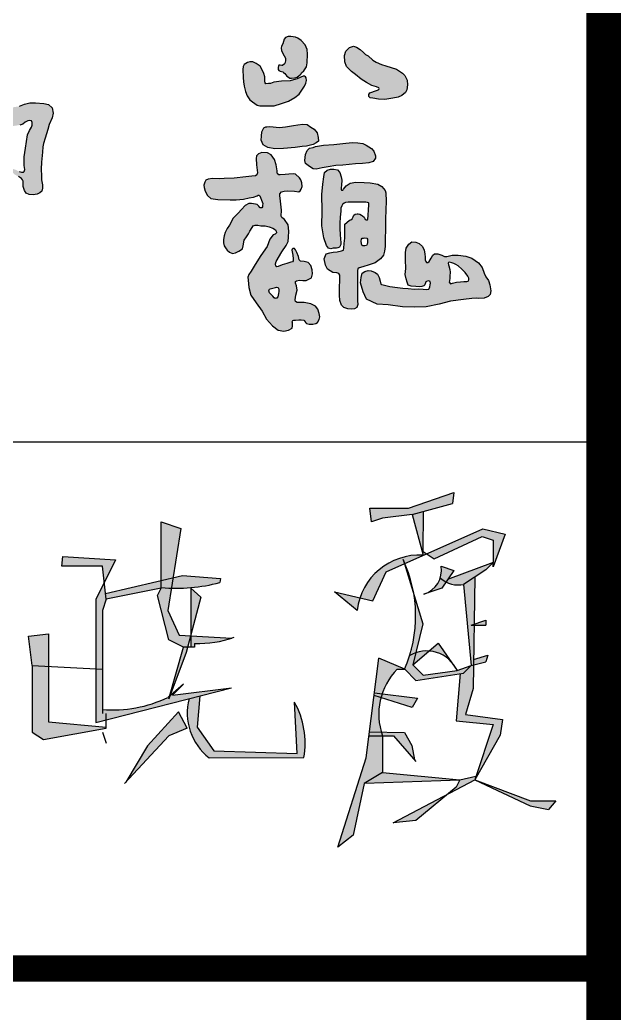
# Model space of a CAD drawing. Extents: x -409572 to -157272, y 600795 to 878326.
# Drawn here: x -337397 to -336269, y 853505 to 855391 of the extents above; entities that cross this region are included whole.
import ezdxf

# ---------------------------------------------------------------- set-up
doc = ezdxf.new("R2010")
doc.units = 0
doc.header["$LTSCALE"] = 1000
doc.header["$MEASUREMENT"] = 0
doc.layers.get('0').update_dxf_attribs({"linetype": 'CONTINUOUS'})
for name, color, linetype in [('PP-PM-TK', 7, 'CONTINUOUS'), ('PUB_TITLE', 4, 'CONTINUOUS'), ('TWT_TITLE', 7, 'CONTINUOUS')]:
    doc.layers.add(name, color=color, linetype=linetype)

msp = doc.modelspace()

# ---------------------------------------------------------------- hatches: boundary and pattern name
h = msp.add_hatch(color=7)
h.paths.add_polyline_path([(-336666.3, 855285.3), (-336671, 855289.8), (-336682.3, 855297.3), (-336692.2, 855300.3), (-336702.2, 855303.8), (-336710.4, 855306.3), (-336720.6, 855310.5), (-336727.4, 855314.3), (-336736.3, 855322.7), (-336741.3, 855325.3), (-336745, 855329), (-336751, 855334.6), (-336757.9, 855339.3), (-336763.9, 855340.7), (-336771.6, 855338.3), (-336778.3, 855331.4), (-336781, 855323), (-336780.5, 855311.5), (-336777.1, 855302.7), (-336767.8, 855292.9), (-336760.2, 855287.3), (-336749.4, 855278.4), (-336739, 855272), (-336729.2, 855266.5), (-336720.1, 855263.7), (-336715.8, 855262.2), (-336715.3, 855260.9), (-336715.7, 855258.8), (-336718.2, 855257.2), (-336723.9, 855255.4), (-336729.1, 855253.5), (-336732.7, 855252.2), (-336734.6, 855249), (-336734.7, 855245.5), (-336732.4, 855243), (-336726.9, 855242.2), (-336716.2, 855240.6), (-336704.6, 855239.7), (-336689, 855242.1), (-336679.2, 855244.4), (-336672.1, 855247.5), (-336665.2, 855253), (-336662.8, 855258.2), (-336661.2, 855267.5), (-336661.9, 855276.6)])
h.paths.add_polyline_path([(-336862, 855257.2), (-336856.9, 855264.9), (-336854.1, 855270.8), (-336853.4, 855275.7), (-336853.6, 855280.7), (-336854.8, 855282.8), (-336856.6, 855283.8), (-336859.7, 855284), (-336863.6, 855282.1), (-336870.6, 855279), (-336877.7, 855276.8), (-336884.3, 855275.3), (-336900.8, 855274.7), (-336914.8, 855272.6), (-336921.4, 855270.4), (-336925.4, 855269.9), (-336930.6, 855269.6), (-336931.7, 855271.1), (-336932, 855273.4), (-336932.1, 855275.5), (-336932, 855282.9), (-336934.2, 855289), (-336937.8, 855297.5), (-336941.1, 855303.2), (-336948.4, 855308.1), (-336954.9, 855311.5), (-336960.9, 855311.5), (-336965.2, 855309.8), (-336971.2, 855305.9), (-336973.4, 855302.2), (-336973.8, 855296.8), (-336973.6, 855281.7), (-336972.6, 855273.4), (-336971.2, 855265), (-336968.8, 855254.8), (-336965.5, 855246.7), (-336960.9, 855239.4), (-336955.4, 855235.1), (-336946.7, 855229.2), (-336941.6, 855227.9), (-336931.6, 855227.9), (-336924.5, 855227.5), (-336914.3, 855228), (-336900.5, 855232.1), (-336887.3, 855236.4), (-336875.5, 855243.7), (-336866.7, 855250.1)])
h.paths.add_polyline_path([(-336851.8, 855309.4), (-336851.3, 855325.9), (-336852.1, 855334.6), (-336855.9, 855343.3), (-336863.1, 855352), (-336869.8, 855356.1), (-336874.2, 855358.1), (-336882.7, 855359.3), (-336887.7, 855359.1), (-336892.7, 855357.5), (-336895.3, 855354), (-336896.6, 855349.6), (-336898.2, 855345.2), (-336900.6, 855340.8), (-336901.3, 855337.2), (-336900.5, 855332.5), (-336898.1, 855327.3), (-336895.2, 855322.8), (-336893.2, 855318.4), (-336892.8, 855313.6), (-336893.6, 855309.9), (-336894.8, 855307.6), (-336898.4, 855304.6), (-336900.1, 855304.6), (-336902.9, 855305.1), (-336905.9, 855304.9), (-336906.2, 855303.4), (-336906.8, 855300.8), (-336906.6, 855296.9), (-336905.6, 855294.5), (-336903.2, 855293.7), (-336900.5, 855292.9), (-336898.3, 855292.4), (-336896.5, 855291.1), (-336894.3, 855289), (-336892.1, 855286.4), (-336890.5, 855284.1), (-336887.2, 855281.9), (-336884.6, 855280.4), (-336881.3, 855280.4), (-336876, 855280.8), (-336870.7, 855281.9), (-336866.9, 855285), (-336863.9, 855287.9), (-336862.4, 855290.3), (-336858.2, 855294.1), (-336853.3, 855301.9)])
h.paths.add_polyline_path([(-336725.4, 855141.7), (-336729.7, 855147), (-336739.5, 855153), (-336746, 855156.3), (-336755.5, 855157.5), (-336766.1, 855157.9), (-336784.3, 855156), (-336801.3, 855154.3), (-336820.6, 855152.9), (-336835.8, 855150.3), (-336840.7, 855148.8), (-336847.7, 855147.3), (-336851.7, 855142.7), (-336854.9, 855135.2), (-336856, 855124.2), (-336855, 855118.4), (-336847.7, 855112.7), (-336840.3, 855108), (-336835, 855107.5), (-336823.3, 855109.7), (-336812, 855111.6), (-336797.2, 855114.1), (-336784.4, 855115.3), (-336760.2, 855117.6), (-336746.5, 855118.5), (-336734.9, 855119.2), (-336726.5, 855121.9), (-336722.3, 855128.1), (-336721.9, 855133)])
h.paths.add_polyline_path([(-336832.6, 855176.2), (-336838.6, 855183.2), (-336844.7, 855187.3), (-336852, 855192.2), (-336860.2, 855193.2), (-336869.3, 855191.4), (-336878, 855190.6), (-336893, 855188.1), (-336904.3, 855186.8), (-336923, 855188.2), (-336928.6, 855188.1), (-336930.4, 855187.6), (-336934.3, 855185.7), (-336937.6, 855178.5), (-336938.4, 855170), (-336939.2, 855162.3), (-336935.6, 855153.8), (-336926.8, 855148.4), (-336913.4, 855146.3), (-336896.6, 855146.6), (-336874.9, 855148.4), (-336861.5, 855150.2), (-336853.3, 855151), (-336840.4, 855154.6), (-336834.9, 855157.7), (-336830.6, 855160.8), (-336830.8, 855167.5)])
h.paths.add_polyline_path([(-336903.4, 855060.6), (-336900.5, 855064.1), (-336895.4, 855065.9), (-336888.5, 855066.6), (-336875.7, 855065.9), (-336867.9, 855064.7), (-336865.3, 855066.5), (-336862.9, 855069.6), (-336861.3, 855074.7), (-336862.1, 855081.2), (-336864, 855087.1), (-336866.6, 855091.1), (-336873.8, 855098), (-336878.2, 855098.6), (-336886.7, 855097.8), (-336893.9, 855097.4), (-336902.8, 855096.6), (-336905.8, 855096.9), (-336908.2, 855098.8), (-336908.7, 855101.7), (-336908.9, 855104.2), (-336910.8, 855115.5), (-336914, 855125.8), (-336920.4, 855134.5), (-336927.3, 855138.4), (-336938.1, 855139.3), (-336944, 855136.8), (-336947.9, 855132.7), (-336948.9, 855127.8), (-336948.2, 855115.5), (-336946.6, 855105.6), (-336946.4, 855100.4), (-336947.5, 855096.8), (-336950.2, 855095), (-336957, 855094), (-336968.1, 855092.6), (-336990.3, 855090.1), (-337009.7, 855089.7), (-337019.2, 855089.3), (-337031.6, 855089.7), (-337039.6, 855088.4), (-337044.4, 855086.4), (-337046.2, 855082.9), (-337047.8, 855076.9), (-337047.3, 855072.5), (-337045.2, 855065.9), (-337041, 855057.2), (-337034.9, 855051.8), (-337021.7, 855050), (-336997.7, 855049.1), (-336986.7, 855049.5), (-336972.9, 855050.6), (-336961.7, 855053.2), (-336953.7, 855054.2), (-336947, 855056.9), (-336944.9, 855057.8), (-336943.3, 855057.8), (-336941.6, 855056.5), (-336940.7, 855053.4), (-336938.8, 855048.4), (-336937, 855045.3), (-336936.3, 855042), (-336936.6, 855038.6), (-336936.9, 855035.8), (-336938.1, 855034.3), (-336940.8, 855033.9), (-336942, 855034.5), (-336943.7, 855036.9), (-336946.6, 855040.2), (-336949.8, 855041.3), (-336957.4, 855042.1), (-336962.6, 855042.4), (-336969.3, 855038.4), (-336976.4, 855030.9), (-336983, 855023.7), (-336992.6, 855014.4), (-336999.2, 855001.3), (-337003.9, 854994.6), (-337007.4, 854987.5), (-337009.2, 854981.1), (-337010.9, 854973.8), (-337010.6, 854967.5), (-337009.2, 854961.7), (-337005.9, 854956.4), (-337003.5, 854953.5), (-336999.4, 854949.6), (-336993.6, 854947.6), (-336987.8, 854948.6), (-336981.3, 854951.5), (-336974.7, 854956.3), (-336973.5, 854961.7), (-336971.5, 854972.4), (-336966.8, 854978.7), (-336963.1, 854984.7), (-336960.7, 854989.8), (-336956.4, 854996.9), (-336954.2, 855000.1), (-336950.7, 855001.3), (-336945.3, 855000.9), (-336939.6, 855000), (-336931.4, 854999.6), (-336923.8, 854997.8), (-336917.2, 854995.2), (-336912.2, 854992.4), (-336910.4, 854989.8), (-336910.2, 854986.8), (-336912.3, 854984.2), (-336916.1, 854983), (-336922.4, 854974.4), (-336927.9, 854960.3), (-336939.7, 854943.6), (-336950.8, 854926.7), (-336957.9, 854914), (-336962.6, 854907.5), (-336964.6, 854902.2), (-336964.1, 854896.4), (-336962.8, 854883), (-336958.7, 854868.3), (-336948.4, 854853.7), (-336937, 854837.8), (-336929.2, 854822.4), (-336917.9, 854809.7), (-336906.9, 854801.6), (-336896.1, 854800.1), (-336887.2, 854801.9), (-336880.5, 854805.8), (-336879.6, 854809.8), (-336879.6, 854815.5), (-336880, 854817.8), (-336879, 854820.1), (-336877.2, 854820.5), (-336874.2, 854820.7), (-336867.9, 854821.1), (-336863, 854821.1), (-336857.9, 854820.7), (-336856.8, 854819.9), (-336856, 854818.1), (-336854.5, 854815.9), (-336852.8, 854814.6), (-336848, 854813.1), (-336840.9, 854813), (-336835.4, 854814.1), (-336832.2, 854816.6), (-336828.9, 854822), (-336827.6, 854826.9), (-336828.8, 854833.6), (-336831.8, 854841.4), (-336836.3, 854847.3), (-336844.7, 854851.9), (-336857.3, 854854.4), (-336871, 854854.5), (-336874, 854856), (-336874.9, 854859.4), (-336873.5, 854868.5), (-336870.9, 854878), (-336872.3, 854885.6), (-336873.7, 854890.9), (-336874, 854894.2), (-336871.9, 854895.6), (-336866.6, 854896.4), (-336860.3, 854896.1), (-336853.9, 854896), (-336843.8, 854901.1), (-336842, 854908.6), (-336842.3, 854916.2), (-336844.6, 854924.5), (-336849.8, 854930.1), (-336857.6, 854932.2), (-336864.6, 854932.9), (-336866.7, 854935.3), (-336868.2, 854941.6), (-336871.7, 854949.2), (-336873.9, 854954.3), (-336875.9, 854956.8), (-336879, 854956.8), (-336880.6, 854955.6), (-336880.8, 854953.4), (-336879.3, 854943.9), (-336878.1, 854937.5), (-336878.1, 854933.2), (-336879.6, 854931.3), (-336882.7, 854930.6), (-336890.2, 854928.4), (-336899.5, 854925.5), (-336907, 854922.5), (-336909.4, 854922.2), (-336911.6, 854923.3), (-336912, 854927.6), (-336910.4, 854932.2), (-336900.1, 854950.6), (-336892, 854962.4), (-336887.8, 854970), (-336887.1, 854978.3), (-336886.9, 854989.8), (-336888.2, 855001.7), (-336894.8, 855011.7), (-336900.2, 855015.9), (-336900.9, 855018.4), (-336900.6, 855029.3), (-336902.6, 855047), (-336903.7, 855057.3)])
h.paths.add_polyline_path([(-336916.8, 854866.3), (-336914.3, 854863.1), (-336912.5, 854862.1), (-336911, 854862.2), (-336909.7, 854862.8), (-336907.8, 854864.9), (-336906.6, 854868), (-336906, 854871.2), (-336905.4, 854874.9), (-336905.5, 854878.6), (-336906, 854881.3), (-336907.3, 854882.6), (-336909.9, 854883.2), (-336912.1, 854883), (-336914.4, 854882.4), (-336916.9, 854881.4), (-336922.1, 854880.1), (-336922.8, 854879.9), (-336923.6, 854879.5), (-336924.2, 854878.5), (-336924.5, 854876.4), (-336923.5, 854872.8), (-336921.9, 854871.2)], flags=16)
h.paths.add_polyline_path([(-336702.9, 855012.4), (-336702.7, 855030.5), (-336701.9, 855046.8), (-336702.7, 855062.3), (-336703.5, 855066.8), (-336710.1, 855074.5), (-336717.5, 855078.7), (-336732.3, 855081.5), (-336743.4, 855082.1), (-336759.6, 855082.9), (-336770.4, 855080.8), (-336777.8, 855075.7), (-336782.6, 855069.4), (-336783.3, 855068.1), (-336784.3, 855067.8), (-336786.4, 855067.6), (-336787.3, 855068.8), (-336787.3, 855071.7), (-336786.8, 855077.2), (-336785.7, 855086.8), (-336787.2, 855093.1), (-336789.9, 855101.4), (-336794.3, 855105.9), (-336801.4, 855107.5), (-336807.7, 855107.3), (-336814, 855105.4), (-336819, 855100.9), (-336820.4, 855092.8), (-336822.1, 855078.8), (-336823.9, 855059.5), (-336823.5, 855028.3), (-336823.8, 854999.8), (-336820, 854977.2), (-336815.1, 854962.7), (-336811.6, 854957.4), (-336807.1, 854956.3), (-336802.6, 854957.3), (-336796.4, 854957.3), (-336793.3, 854958), (-336790.3, 854959.3), (-336789.2, 854962.1), (-336788, 854964.4), (-336788, 854968.5), (-336788.3, 854974.5), (-336789.1, 854983.7), (-336790, 854993.9), (-336789.5, 855005.1), (-336788.9, 855016.2), (-336788.1, 855027.7), (-336787.8, 855033.1), (-336785.8, 855038.1), (-336784.5, 855040.3), (-336781.7, 855042.7), (-336779.1, 855044.1), (-336774.1, 855044.6), (-336762.7, 855044.5), (-336748.2, 855044.9), (-336740.4, 855045), (-336737, 855044.4), (-336735.2, 855043.6), (-336734.5, 855042.6), (-336734.6, 855038.3), (-336735.3, 855031.5), (-336736.2, 855018.9), (-336736.9, 855013.2), (-336737.5, 855011.3), (-336739.6, 855011.2), (-336741.4, 855011.9), (-336742.5, 855013.9), (-336743.8, 855016.1), (-336746.5, 855018.6), (-336748.8, 855020.4), (-336751.9, 855022.3), (-336754.8, 855022.7), (-336756.7, 855022.5), (-336760.7, 855021.8), (-336763.1, 855020.3), (-336764.4, 855016.9), (-336766.6, 855013.2), (-336768.6, 855011.5), (-336771.3, 855010.6), (-336776.5, 855006.3), (-336780.1, 855002.7), (-336780.3, 854989.8), (-336780.1, 854976.6), (-336781.3, 854966.5), (-336782.3, 854957.6), (-336783.1, 854953.9), (-336786.6, 854952.1), (-336794.8, 854950.3), (-336802.3, 854949.8), (-336808.6, 854948.7), (-336815.9, 854946.6), (-336819.7, 854937.1), (-336817.1, 854925.3), (-336813.2, 854917.8), (-336803.4, 854911), (-336795.4, 854910.4), (-336791.9, 854909.1), (-336789.8, 854906.3), (-336789.7, 854902.4), (-336789.6, 854896.3), (-336790.3, 854883.2), (-336790.5, 854868), (-336789.9, 854857.9), (-336786.4, 854849.4), (-336782.3, 854844.7), (-336774.9, 854842.2), (-336768.3, 854841.8), (-336762, 854842.3), (-336757.8, 854844.8), (-336755.7, 854850.5), (-336756.2, 854857.5), (-336756.2, 854868.4), (-336756.4, 854878.3), (-336756.5, 854898.9), (-336756.5, 854908.3), (-336756.1, 854915.3), (-336755.5, 854918.5), (-336753.4, 854920.4), (-336746.4, 854921.9), (-336734.4, 854925.6), (-336722.9, 854929.3), (-336712.5, 854937), (-336707, 854944.2), (-336705, 854951.7), (-336703.7, 854960.9), (-336703.5, 854975.2), (-336702.9, 854993)])
h.paths.add_polyline_path([(-336738.5, 854976.2), (-336737.4, 854974.4), (-336737.1, 854971.6), (-336737.1, 854968.4), (-336737.9, 854965.3), (-336739.4, 854962.6), (-336742.3, 854961.8), (-336746, 854961.8), (-336747.8, 854963.3), (-336748.7, 854966), (-336749.3, 854970.5), (-336748.6, 854974.4), (-336747.4, 854976.3), (-336744.9, 854976.5), (-336742.2, 854976.8)], flags=16)
h.paths.add_polyline_path([(-336519.7, 854920.9), (-336526.5, 854929.9), (-336539.1, 854938.3), (-336550.8, 854942.2), (-336564.9, 854944), (-336576.8, 854944.1), (-336586.6, 854941.9), (-336591.1, 854941.7), (-336596.3, 854944.2), (-336603.6, 854946.9), (-336610, 854946.8), (-336613.1, 854944.4), (-336616.7, 854938.3), (-336619.9, 854932.4), (-336622.7, 854930.2), (-336625.4, 854930.3), (-336626.8, 854932.4), (-336627.5, 854935.6), (-336627.8, 854940.4), (-336628.4, 854946.5), (-336629.7, 854953.8), (-336632.6, 854960.3), (-336639.2, 854966.1), (-336645.6, 854969), (-336653.4, 854969.3), (-336659.1, 854965.3), (-336663.6, 854957.6), (-336664.9, 854948.9), (-336664.9, 854935.4), (-336664.7, 854918.6), (-336665.5, 854907.3), (-336663.9, 854899), (-336662, 854892.9), (-336660, 854887.3), (-336654.1, 854885.2), (-336645.4, 854884.5), (-336637.9, 854884.3), (-336633.9, 854884.6), (-336630.5, 854886.2), (-336628.7, 854887.6), (-336627.3, 854891.4), (-336626.3, 854893.4), (-336625.1, 854894.4), (-336622.3, 854895.3), (-336619.5, 854895), (-336618, 854894.3), (-336617.8, 854891), (-336618, 854888.1), (-336619, 854884), (-336620, 854881), (-336620.9, 854879.5), (-336624.9, 854879), (-336631.5, 854879.4), (-336639.6, 854880.3), (-336647.9, 854879.9), (-336659.8, 854880.9), (-336670.4, 854881.3), (-336680.4, 854882.5), (-336695, 854884.7), (-336710.1, 854888.5), (-336710.9, 854888.6), (-336712, 854889.3), (-336713.5, 854894.7), (-336715.1, 854902), (-336718.2, 854908.1), (-336722.9, 854911.2), (-336730.1, 854914.2), (-336736.1, 854915.3), (-336742.1, 854913.4), (-336747.2, 854909.7), (-336749.4, 854901.8), (-336750.3, 854891.3), (-336745.8, 854874.4), (-336738.9, 854860.7), (-336718.7, 854851.2), (-336697.8, 854849.6), (-336671.1, 854846.3), (-336647.9, 854845.7), (-336625.8, 854846.3), (-336601.3, 854850.9), (-336579.5, 854856.8), (-336555.2, 854860), (-336539.3, 854862.1), (-336530.1, 854862.4), (-336525.9, 854861.7), (-336515.7, 854862.4), (-336507.9, 854865.5), (-336504.3, 854869.7), (-336503.2, 854876.4), (-336505, 854888), (-336507.7, 854895.8), (-336512.3, 854902.7), (-336515.5, 854909.8)])
h.paths.add_polyline_path([(-336583.8, 854926.1), (-336583.9, 854928.7), (-336583.5, 854930.3), (-336581.4, 854930.7), (-336577.3, 854929.9), (-336573.2, 854928.5), (-336569.4, 854926.7), (-336564.9, 854923.6), (-336558.2, 854917.7), (-336552.1, 854911.1), (-336546.9, 854904.5), (-336544.8, 854900.2), (-336544.6, 854897), (-336546, 854894.9), (-336548.5, 854894.3), (-336554.4, 854894.2), (-336560.4, 854893.7), (-336568.4, 854892.8), (-336576.2, 854890.7), (-336579.5, 854890), (-336582, 854892.7), (-336581.9, 854895.2), (-336581.1, 854900.5), (-336580.7, 854904.4), (-336580.4, 854912.1), (-336581.1, 854917), (-336582.7, 854924.2)], flags=16)
h = msp.add_hatch(color=7)
h.paths.add_polyline_path([(-337433.9, 854962.9), (-337440.8, 854971.8), (-337447.5, 854977.5), (-337456.8, 854981.2), (-337466.8, 854982.9), (-337480.2, 854985.3), (-337491.9, 854985.5), (-337501.6, 854984.3), (-337505.5, 854980.3), (-337506.1, 854975), (-337505.5, 854968.9), (-337503.7, 854963.9), (-337501, 854959.8), (-337496.9, 854954.5), (-337492.2, 854950.8), (-337485.3, 854949.5), (-337478.9, 854950.5), (-337472.1, 854951.2), (-337468.4, 854950.9), (-337463.9, 854949.1), (-337462.3, 854946.4), (-337461.5, 854942), (-337461.9, 854934.3), (-337460.4, 854923.8), (-337458, 854905.5), (-337456.2, 854895), (-337454.2, 854877.8), (-337453.2, 854867.3), (-337453.4, 854864.3), (-337454.5, 854861.4), (-337456.7, 854859.9), (-337460.7, 854859.2), (-337466.6, 854859.6), (-337476.6, 854858.2), (-337489.3, 854857.1), (-337493.9, 854855.5), (-337498, 854853.4), (-337503.8, 854852.1), (-337509.8, 854850.7), (-337515.4, 854850.6), (-337517.9, 854851.9), (-337519.1, 854853.1), (-337520.1, 854855.8), (-337520.7, 854861.1), (-337520.8, 854864.9), (-337520, 854866.2), (-337518.1, 854866.5), (-337515, 854865.5), (-337510, 854864.1), (-337503.1, 854863.7), (-337496.6, 854864.1), (-337488.1, 854864.8), (-337482.2, 854865.3), (-337476.3, 854867.3), (-337468.7, 854871.6), (-337464.1, 854876.6), (-337461.7, 854883), (-337461.8, 854887.6), (-337463.6, 854894.1), (-337465.9, 854897.3), (-337470.7, 854901.1), (-337475.3, 854903), (-337484.3, 854904.3), (-337494.5, 854904.7), (-337509.2, 854903.8), (-337514.5, 854904.1), (-337517.5, 854905.1), (-337518.5, 854907.4), (-337519.1, 854914.1), (-337517.5, 854926.8), (-337515.6, 854941.9), (-337513.5, 854959.9), (-337511.4, 854970.7), (-337509.8, 854977.1), (-337509.1, 854980.4), (-337508.7, 854982.2), (-337508.9, 854983.3), (-337509.1, 854984.3), (-337513.8, 854998.2), (-337517.1, 855007), (-337521.5, 855011.9), (-337526.1, 855012.6), (-337528.9, 855010.3), (-337532.4, 855003.6), (-337539.9, 854989.9), (-337542, 854986.1), (-337544.8, 854976.4), (-337547.3, 854961.7), (-337550.2, 854945.7), (-337551.3, 854924.7), (-337552.8, 854900.3), (-337553.7, 854879.8), (-337554.1, 854862.2), (-337550.5, 854849.1), (-337547.5, 854842.7), (-337542.5, 854839.7), (-337535.3, 854839), (-337531.4, 854837.3), (-337530.8, 854833.7), (-337531, 854828.8), (-337531, 854821.2), (-337529, 854816.5), (-337524.1, 854812.6), (-337516.8, 854809.4), (-337508, 854807.6), (-337497.1, 854808.1), (-337484.9, 854811.7), (-337466.3, 854819.2), (-337452.2, 854823.9), (-337444.3, 854825.7), (-337438.6, 854825.1), (-337429.7, 854822.6), (-337421.9, 854824.1), (-337417.2, 854827.2), (-337413.9, 854834.4), (-337414.9, 854838.8), (-337418, 854842.4), (-337418.5, 854849.5), (-337418.5, 854855.8), (-337421.1, 854880.5), (-337424.1, 854903.2), (-337425.5, 854924.9), (-337427.7, 854948.5), (-337429.8, 854957.2)])
h.paths.add_polyline_path([(-337458.3, 855077.6), (-337462.1, 855084.3), (-337469.4, 855091.6), (-337474.5, 855094.2), (-337484.1, 855095.7), (-337493.8, 855095.8), (-337503.3, 855094.6), (-337511.3, 855092.6), (-337513.7, 855093), (-337515.5, 855093.9), (-337515.2, 855097.8), (-337515.1, 855103.3), (-337513.9, 855106.7), (-337511.8, 855107.6), (-337508.5, 855107.1), (-337505.5, 855105.4), (-337494.2, 855104.8), (-337486.8, 855104.7), (-337475.6, 855105.6), (-337467, 855109), (-337447.4, 855118.2), (-337436.5, 855125.9), (-337427.6, 855134.9), (-337423.4, 855140), (-337421.2, 855151.2), (-337422, 855161.5), (-337425.3, 855170.6), (-337430.4, 855176.7), (-337434.9, 855179.5), (-337441.8, 855180.4), (-337450.3, 855178.9), (-337457, 855175.2), (-337460, 855171.4), (-337460.7, 855166), (-337461.4, 855161.1), (-337462.5, 855157.6), (-337468.6, 855151), (-337477.2, 855140.1), (-337485, 855133.5), (-337493.5, 855127.8), (-337499.4, 855123), (-337504.2, 855118.8), (-337507.4, 855116.7), (-337510.7, 855115.4), (-337513.5, 855115.5), (-337514.2, 855116.5), (-337515, 855120), (-337514.7, 855127.2), (-337515.2, 855137.9), (-337517.7, 855146.4), (-337521.7, 855154.6), (-337527.2, 855158.4), (-337533.5, 855160.4), (-337542.4, 855161.1), (-337546.9, 855159.7), (-337551.6, 855157), (-337554.1, 855153.3), (-337555.6, 855146), (-337554.2, 855136.3), (-337552.1, 855129.3), (-337551, 855119.5), (-337549, 855106.7), (-337546, 855098.9), (-337544.9, 855096), (-337542.8, 855093.7), (-337540, 855091.4), (-337537.5, 855089.8), (-337536.3, 855087), (-337537.2, 855085.4), (-337539.9, 855084.5), (-337542.1, 855084.3), (-337545.9, 855084.1), (-337551.3, 855083.9), (-337554.9, 855084), (-337556.9, 855085), (-337557.1, 855087.7), (-337556.6, 855092.3), (-337556.1, 855094.4), (-337557.2, 855109.8), (-337559.4, 855119.8), (-337561.7, 855127.2), (-337565.5, 855134.7), (-337570.3, 855137.9), (-337581.2, 855139.4), (-337589.9, 855137.2), (-337595.9, 855130.9), (-337596.8, 855123.4), (-337595.1, 855113.1), (-337593, 855101.9), (-337590.1, 855092.4), (-337586.1, 855087.5), (-337582.2, 855084.2), (-337577.9, 855080.3), (-337576.1, 855078.1), (-337576.9, 855075.9), (-337579.3, 855074.5), (-337580.5, 855073.1), (-337580.9, 855070.4), (-337581.4, 855066.6), (-337581.3, 855062.2), (-337579, 855055.9), (-337577.1, 855049.8), (-337574.4, 855045.6), (-337569.7, 855044.1), (-337560.3, 855042.3), (-337539.7, 855043.9), (-337523.4, 855045), (-337510.3, 855050.3), (-337500.2, 855054.2), (-337496.7, 855055.9), (-337491.6, 855059.1), (-337487.2, 855060.4), (-337482.2, 855060), (-337471.3, 855058.8), (-337463.9, 855061.5), (-337459, 855065.3), (-337457.9, 855070.6)])
h.paths.add_polyline_path([(-337334.1, 855214.1), (-337336.2, 855224), (-337342.9, 855230.4), (-337351.8, 855232.3), (-337367.4, 855233.2), (-337378.2, 855233.4), (-337388.3, 855231.1), (-337398, 855226.8), (-337436.5, 855220.9), (-337445.2, 855219.8), (-337453.7, 855214.6), (-337495.1, 855208.8), (-337497.1, 855208.2), (-337499.8, 855207.5), (-337502, 855205.6), (-337502.7, 855203.9), (-337500.9, 855199.7), (-337498, 855194.8), (-337488.9, 855192.9), (-337480.1, 855192.2), (-337470.8, 855192.4), (-337465.5, 855192.7), (-337460.9, 855193.1), (-337457.9, 855191.9), (-337455.6, 855189.2), (-337452.4, 855187.1), (-337444.6, 855186.7), (-337435.3, 855186.7), (-337423, 855187.4), (-337415.4, 855188.6), (-337397.4, 855191.3), (-337391.8, 855193.1), (-337387.1, 855196.5), (-337382.4, 855199), (-337378.1, 855199.6), (-337375.5, 855199.2), (-337374, 855196), (-337373.7, 855190.7), (-337375.1, 855187.4), (-337379.1, 855180.8), (-337382.9, 855172.7), (-337386.8, 855147.1), (-337389.1, 855130.8), (-337389, 855114.1), (-337388.1, 855106.8), (-337389.4, 855102.8), (-337390.6, 855101.8), (-337393.9, 855101.5), (-337398.9, 855103), (-337403.3, 855105.2), (-337406.9, 855106.8), (-337410.3, 855107.7), (-337412.4, 855107.2), (-337412.9, 855105.4), (-337412.5, 855103), (-337410.9, 855100.7), (-337407.7, 855097.8), (-337403.7, 855095.3), (-337399.7, 855093.4), (-337394.3, 855090), (-337392.6, 855087.5), (-337391.1, 855084.4), (-337390.8, 855074.6), (-337388.4, 855067.1), (-337385.5, 855062.1), (-337379.5, 855059.2), (-337372.1, 855058.4), (-337364.3, 855060), (-337359.3, 855062.2), (-337355.3, 855065.9), (-337354.3, 855071.4), (-337354.3, 855077.7), (-337355.9, 855087.1), (-337356.3, 855095), (-337356.8, 855107.6), (-337355.9, 855120.6), (-337354, 855139.6), (-337353.5, 855149.8), (-337352.7, 855156.2), (-337349, 855166.1), (-337344.3, 855183), (-337341.9, 855192.5), (-337335.7, 855204.9)])
h.paths.add_polyline_path([(-337506, 855265.1), (-337507.6, 855274.4), (-337510.2, 855281.5), (-337515.6, 855289.5), (-337520, 855298.1), (-337524.2, 855302.2), (-337528.8, 855305.3), (-337536.4, 855307.6), (-337540.3, 855307.6), (-337545.7, 855305.2), (-337548.7, 855302.6), (-337551.3, 855299), (-337553.1, 855295.1), (-337553.5, 855291.3), (-337552.8, 855285.7), (-337550.5, 855280.5), (-337550.1, 855277.4), (-337551, 855275), (-337553.6, 855273.2), (-337555.2, 855272.5), (-337559.3, 855270.9), (-337564.4, 855268.1), (-337566, 855265.5), (-337565.1, 855262), (-337563.3, 855256.5), (-337560, 855253.4), (-337556.5, 855251.8), (-337551.8, 855250.7), (-337543.8, 855248.2), (-337536.9, 855246.5), (-337528, 855245.1), (-337521.6, 855246.7), (-337515.9, 855249.2), (-337510, 855252.2), (-337507.7, 855256.9)])
h.paths.add_polyline_path([(-337609.6, 855251.4), (-337609.3, 855260.8), (-337611.6, 855268.6), (-337615.1, 855271.8), (-337620.8, 855277.3), (-337627.5, 855280.3), (-337634.8, 855279.3), (-337641, 855274.8), (-337644, 855269.3), (-337647.9, 855262.1), (-337649.3, 855254.4), (-337648.1, 855244), (-337645.1, 855236.2), (-337641, 855228.2), (-337634.6, 855224.5), (-337625.4, 855224.8), (-337622.3, 855226.1), (-337619.8, 855228.5), (-337617.6, 855230.3), (-337613.2, 855235.5), (-337610.2, 855242.2)])
h.paths.add_polyline_path([(-337717.4, 855125.5), (-337718.5, 855127.2), (-337718.5, 855131.5), (-337718.3, 855133.6), (-337717.2, 855146.1), (-337718.3, 855157.7), (-337720.7, 855164.2), (-337726, 855171.6), (-337730.3, 855176.9), (-337736, 855179.5), (-337743.4, 855179.5), (-337750.9, 855178.1), (-337755, 855174), (-337759.1, 855167.3), (-337758.9, 855161), (-337756.6, 855151.8), (-337756.3, 855137.5), (-337757.1, 855126.7), (-337758.1, 855113), (-337757.3, 855105.1), (-337752.4, 855092.4), (-337749.5, 855086.3), (-337746.3, 855083.7), (-337743.1, 855085), (-337741.3, 855085.9), (-337739.4, 855086.4), (-337736.9, 855086.2), (-337735.2, 855084.4), (-337732.8, 855082.3), (-337728.1, 855081.9), (-337724.5, 855084.1), (-337719.2, 855092.6), (-337713.4, 855103), (-337709.6, 855111.4), (-337709.2, 855119.4), (-337710.3, 855123.4), (-337712.4, 855123.8), (-337715.2, 855124.1)])
h = msp.add_hatch(color=7)
h.paths.add_polyline_path([(-336575.7, 854472.7), (-336573.5, 854493.5), (-336659.6, 854463.9), (-336733, 854463.9), (-336729.7, 854437.7), (-336708.7, 854444.7), (-336652.7, 854451.7)])
h.paths.add_polyline_path([(-336631.1, 854457.6), (-336652.7, 854451.7), (-336631.7, 854374.5, 0.339084), (-336751.6, 854293.4), (-336727.3, 854287.7), (-336701.9, 854342.7), (-336667.3, 854358.1), (-336669.8, 854366.3, -0.007958), (-336666.4, 854358.5), (-336624.8, 854377.1), (-336631.7, 854381.7)])
h.paths.add_polyline_path([(-336751.6, 854293.4), (-336799.7, 854304.7), (-336756.9, 854269.6, -0.051384)])
h.paths.add_polyline_path([(-336476.2, 854414.6), (-336518.5, 854424.4), (-336624.8, 854377.1), (-336610.7, 854367.7), (-336519.7, 854409.7), (-336498.7, 854402.7), (-336498.7, 854360.7), (-336498.7, 854352.5)])
h.paths.add_polyline_path([(-336512.7, 854346.7), (-336498.7, 854360.7), (-336585.1, 854328.1), (-336588.1, 854323.7, 0.176333), (-336554.2, 854319)])
h.paths.add_polyline_path([(-336573.5, 854345.5), (-336597.2, 854353.6, -0.3617), (-336630.1, 854300.2), (-336596.1, 854311.7)])
h.paths.add_polyline_path([(-336533.7, 854332.7), (-336554.7, 854318.7), (-336540.7, 854164.7), (-336536.1, 854165.8), (-336535, 854241.7), (-336540.7, 854241.7), (-336535, 854243.6)])
h.paths.add_polyline_path([(-336512.8, 854250.9), (-336535, 854243.6), (-336535, 854241.7), (-336512.8, 854241.7)])
h.paths.add_polyline_path([(-336508.6, 854184.9), (-336536, 854176.4), (-336536.1, 854165.8), (-336512.7, 854171.7)])
h.paths.add_polyline_path([(-336602.9, 854207.7), (-336620.6, 854192.5, -0.183463), (-336579.9, 854174)])
h.paths.add_polyline_path([(-336631.9, 854244.2), (-336649.7, 854301.4, -0.111139), (-336655.3, 854184.7, -0.042082), (-336645.7, 854189.1)])
h = msp.add_hatch(color=7)
h.paths.add_polyline_path([(-337091.7, 854425.4), (-337128.7, 854437.7), (-337128.7, 854326.5), (-337106.5, 854331.6)])
h.paths.add_polyline_path([(-337016.4, 854329.9), (-337088.8, 854335.7), (-337106.5, 854331.6), (-337109.6, 854311.8, 0.072186), (-337017.7, 854322.5)])
h.paths.add_polyline_path([(-337106.5, 854331.6), (-337128.7, 854326.5), (-337128.7, 854312.9, 0.014855), (-337109.6, 854311.8)])
h.paths.add_polyline_path([(-337128.7, 854326.5), (-337235, 854301.9), (-337233.7, 854290.7), (-337128.7, 854311.7)])
h.paths.add_polyline_path([(-337109.6, 854311.8, -0.014855), (-337128.7, 854312.9), (-337128.7, 854311.7), (-337135.7, 854297.7), (-337114.7, 854213.7), (-337086.7, 854199.7), (-337078.8, 854199.7), (-337073, 854221.6), (-337094.6, 854222.8), (-337116.3, 854269.1)])
h.paths.add_polyline_path([(-337053.6, 854294.8), (-337072.7, 854311.7), (-337072.7, 854222.8)])
h.paths.add_polyline_path([(-336994.7, 854217), (-337072.7, 854221.6), (-337072.7, 854199.7), (-337065.7, 854199.7), (-337065.5, 854206.8, 0.08877)])
h.paths.add_polyline_path([(-337081.5, 854189.8), (-337078.8, 854199.7), (-337086.7, 854199.7), (-337113.2, 854106.9), (-337112.5, 854107.5)])
h.paths.add_polyline_path([(-337216, 854365.6), (-337315.7, 854372), (-337317.7, 854353.7), (-337240.7, 854353.7), (-337237.2, 854322.2)])
h = msp.add_hatch(color=7)
h.paths.add_polyline_path([(-337343.1, 854224.9), (-337380.7, 854220.7), (-337373.7, 854164.7), (-337343.1, 854163.1)])
h.paths.add_polyline_path([(-337343.1, 854163.1), (-337373.7, 854164.7), (-337373.7, 854038.7), (-337352.7, 854024.7), (-337233.7, 854045.7), (-337233.7, 854047.6), (-337343.1, 854057.8)])
h.paths.add_polyline_path([(-337240.7, 854269.7), (-337233.7, 854290.7), (-337237.2, 854322.2), (-337253, 854290), (-337253, 854158.3), (-337240.7, 854157.7)])
h = msp.add_hatch(color=7)
h.paths.add_polyline_path([(-336645.7, 854189.1, 0.049956), (-336657.1, 854183.7, -0.027433), (-336666.7, 854157.7), (-336645.7, 854136.7), (-336554.7, 854150.7), (-336540.7, 854164.7), (-336567.1, 854155.3), (-336631.7, 854146.7), (-336651.4, 854166.1)])
h.paths.add_polyline_path([(-336620.6, 854192.5, 0.101611), (-336645.7, 854189.1), (-336651.4, 854166.1)])
h = msp.add_hatch(color=7)
h.paths.add_polyline_path([(-336708.7, 854031.7, -0.289345), (-336680.9, 854157.8), (-336666.7, 854157.7), (-336715.7, 854178.7), (-336739.7, 853989.6), (-336793.5, 853819.8), (-336764.7, 853842.7), (-336743.7, 853940.7), (-336708.7, 853961.7)])
h.paths.add_polyline_path([(-336708.7, 853961.7), (-336742.4, 853941.5), (-336561.7, 853947.7)])
h.paths.add_polyline_path([(-336583.7, 853921.4), (-336688.7, 853866.2), (-336645.7, 853870.7)])
h.paths.add_polyline_path([(-336533.7, 853947.7), (-336531.4, 853954.7), (-336561.7, 853947.7), (-336568.7, 853933.7), (-336583.7, 853921.4)])
h.paths.add_polyline_path([(-336481.2, 854062.7), (-336551.4, 854072), (-336536.8, 854121.5), (-336536.1, 854165.8), (-336540.7, 854164.7), (-336554.7, 854150.7), (-336561.2, 854149.7), (-336568.7, 854059.7), (-336498.7, 854052.7), (-336533.7, 853947.7), (-336485.2, 854032.5)])
h.paths.add_polyline_path([(-336379.8, 853908.3), (-336428.1, 853908.3), (-336533.7, 853947.7), (-336428.7, 853898.7), (-336393.7, 853891.7)])
h = msp.add_hatch(color=7)
h.paths.add_polyline_path([(-337240.7, 854157.7), (-337253, 854158.3), (-337253, 854057), (-336995.7, 854122.7), (-337107.7, 854108.7), (-337086.7, 854129.7), (-337112.5, 854107.5), (-337114.7, 854101.7), (-337113.2, 854106.9), (-337116, 854104.4, -0.135109), (-337240.7, 854081.5)])
h.paths.add_polyline_path([(-337095.9, 854077.1), (-337155.1, 854012.7), (-337196.1, 853943.5), (-337114.7, 854031.7), (-337079.7, 854045.7)])
msp.add_hatch(color=7).paths.add_polyline_path([(-337028.9, 854003), (-337060.6, 854047.9), (-337055.9, 854107.3), (-337075.9, 854102.2, 0.301702), (-337037.7, 853989.7), (-336858.1, 853990.1, 0.17038), (-336875.6, 854095.3), (-336870.9, 853997.7)])
h = msp.add_hatch(color=7)
h.paths.add_polyline_path([(-336642.5, 854102.8), (-336709.6, 854111.1, 0.015252), (-336711.8, 854104), (-336652.2, 854085.5)])
h.paths.add_polyline_path([(-336667.3, 854038), (-336711, 854038.7, 0.015189), (-336708.7, 854031.7), (-336687.7, 854031.7), (-336648.3, 853985.7), (-336653.3, 854013.2)])

# ---------------------------------------------------------------- linework, layer by layer
at = {"color": 7}
for p, q in [((-336631.7, 854381.7), (-336631.1, 854457.6)), ((-336498.7, 854360.7), (-336585.1, 854328.1)), ((-336498.7, 854352.5), (-336498.7, 854360.7)), ((-337135.7, 854297.7), (-337128.7, 854311.7)), ((-337065.5, 854206.8), (-337065.7, 854199.7)), ((-336680.9, 854157.8), (-336666.7, 854157.7)), ((-336651.4, 854166.1), (-336631.7, 854146.7)), ((-336631.7, 854146.7), (-336567.1, 854155.3)), ((-336567.1, 854155.3), (-336540.7, 854164.7)), ((-337086.7, 854129.7), (-337116, 854104.4))]:
    msp.add_line(p, q, dxfattribs=at)
for points in [[(-336858.2, 855294.1), (-336853.3, 855301.9), (-336851.8, 855309.4), (-336851.3, 855325.9), (-336852.1, 855334.6), (-336855.9, 855343.3), (-336863.1, 855352), (-336869.8, 855356.1), (-336874.2, 855358.1), (-336882.7, 855359.3), (-336887.7, 855359.1), (-336892.7, 855357.5), (-336895.3, 855354), (-336896.6, 855349.6), (-336898.2, 855345.2), (-336900.6, 855340.8), (-336901.3, 855337.2), (-336900.5, 855332.5), (-336898.1, 855327.3), (-336895.2, 855322.8), (-336893.2, 855318.4), (-336892.8, 855313.6), (-336893.6, 855309.9), (-336894.8, 855307.6), (-336898.4, 855304.6), (-336900.1, 855304.6), (-336902.9, 855305.1), (-336905.9, 855304.9), (-336906.2, 855303.4), (-336906.8, 855300.8), (-336906.6, 855296.9), (-336905.6, 855294.5), (-336903.2, 855293.7), (-336900.5, 855292.9), (-336898.3, 855292.4), (-336896.5, 855291.1), (-336894.3, 855289), (-336892.1, 855286.4), (-336890.5, 855284.1), (-336887.2, 855281.9), (-336884.6, 855280.4), (-336881.3, 855280.4), (-336876, 855280.8), (-336870.7, 855281.9), (-336866.9, 855285), (-336863.9, 855287.9), (-336862.4, 855290.3)], [(-336736.3, 855322.7), (-336727.4, 855314.3), (-336720.6, 855310.5), (-336710.4, 855306.3), (-336702.2, 855303.8), (-336692.2, 855300.3), (-336682.3, 855297.3), (-336671, 855289.8), (-336666.3, 855285.3), (-336661.9, 855276.6), (-336661.2, 855267.5), (-336662.8, 855258.2), (-336665.2, 855253), (-336672.1, 855247.5), (-336679.2, 855244.4), (-336689, 855242.1), (-336704.6, 855239.7), (-336716.2, 855240.6), (-336726.9, 855242.2), (-336732.4, 855243), (-336734.7, 855245.5), (-336734.6, 855249), (-336732.7, 855252.2), (-336729.1, 855253.5), (-336723.9, 855255.4), (-336718.2, 855257.2), (-336715.7, 855258.8), (-336715.3, 855260.9), (-336715.8, 855262.2), (-336720.1, 855263.7), (-336729.2, 855266.5), (-336739, 855272), (-336749.4, 855278.4), (-336760.2, 855287.3), (-336767.8, 855292.9), (-336777.1, 855302.7), (-336780.5, 855311.5), (-336781, 855323), (-336778.3, 855331.4), (-336771.6, 855338.3), (-336763.9, 855340.7), (-336757.9, 855339.3), (-336751, 855334.6), (-336745, 855329), (-336741.3, 855325.3)], [(-336932.1, 855275.5), (-336932, 855282.9), (-336934.2, 855289), (-336937.8, 855297.5), (-336941.1, 855303.2), (-336948.4, 855308.1), (-336954.9, 855311.5), (-336960.9, 855311.5), (-336965.2, 855309.8), (-336971.2, 855305.9), (-336973.4, 855302.2), (-336973.8, 855296.8), (-336973.6, 855281.7), (-336972.6, 855273.4), (-336971.2, 855265), (-336968.8, 855254.8), (-336965.5, 855246.7), (-336960.9, 855239.4), (-336955.4, 855235.1), (-336946.7, 855229.2), (-336941.6, 855227.9), (-336931.6, 855227.9), (-336924.5, 855227.5), (-336914.3, 855228), (-336900.5, 855232.1), (-336887.3, 855236.4), (-336875.5, 855243.7), (-336866.7, 855250.1), (-336862, 855257.2), (-336856.9, 855264.9), (-336854.1, 855270.8), (-336853.4, 855275.7), (-336853.6, 855280.7), (-336854.8, 855282.8), (-336856.6, 855283.8), (-336859.7, 855284), (-336863.6, 855282.1), (-336870.6, 855279), (-336877.7, 855276.8), (-336884.3, 855275.3), (-336900.8, 855274.7), (-336914.8, 855272.6), (-336921.4, 855270.4), (-336925.4, 855269.9), (-336930.6, 855269.6), (-336931.7, 855271.1), (-336932, 855273.4)], [(-336923, 855188.2), (-336904.3, 855186.8), (-336893, 855188.1), (-336878, 855190.6), (-336869.3, 855191.4), (-336860.2, 855193.2), (-336852, 855192.2), (-336844.7, 855187.3), (-336838.6, 855183.2), (-336832.6, 855176.2), (-336830.8, 855167.5), (-336830.6, 855160.8), (-336834.9, 855157.7), (-336840.4, 855154.6), (-336853.3, 855151), (-336861.5, 855150.2), (-336874.9, 855148.4), (-336896.6, 855146.6), (-336913.4, 855146.3), (-336926.8, 855148.4), (-336935.6, 855153.8), (-336939.2, 855162.3), (-336938.4, 855170), (-336937.6, 855178.5), (-336934.3, 855185.7), (-336930.4, 855187.6), (-336928.6, 855188.1)], [(-336835.8, 855150.3), (-336820.6, 855152.9), (-336801.3, 855154.3), (-336784.3, 855156), (-336766.1, 855157.9), (-336755.5, 855157.5), (-336746, 855156.3), (-336739.5, 855153), (-336729.7, 855147), (-336725.4, 855141.7), (-336721.9, 855133), (-336722.3, 855128.1), (-336726.5, 855121.9), (-336734.9, 855119.2), (-336746.5, 855118.5), (-336760.2, 855117.6), (-336784.4, 855115.3), (-336797.2, 855114.1), (-336812, 855111.6), (-336823.3, 855109.7), (-336835, 855107.5), (-336840.3, 855108), (-336847.7, 855112.7), (-336855, 855118.4), (-336856, 855124.2), (-336854.9, 855135.2), (-336851.7, 855142.7), (-336847.7, 855147.3), (-336840.7, 855148.8)], [(-336908.9, 855104.2), (-336910.8, 855115.5), (-336914, 855125.8), (-336920.4, 855134.5), (-336927.3, 855138.4), (-336938.1, 855139.3), (-336944, 855136.8), (-336947.9, 855132.7), (-336948.9, 855127.8), (-336948.2, 855115.5), (-336946.6, 855105.6), (-336946.4, 855100.4), (-336947.5, 855096.8), (-336950.2, 855095), (-336957, 855094), (-336968.1, 855092.6), (-336990.3, 855090.1), (-337009.7, 855089.7), (-337019.2, 855089.3), (-337031.6, 855089.7), (-337039.6, 855088.4), (-337044.4, 855086.4), (-337046.2, 855082.9), (-337047.8, 855076.9), (-337047.3, 855072.5), (-337045.2, 855065.9), (-337041, 855057.2), (-337034.9, 855051.8), (-337021.7, 855050), (-336997.7, 855049.1), (-336986.7, 855049.5), (-336972.9, 855050.6), (-336961.7, 855053.2), (-336953.7, 855054.2), (-336947, 855056.9), (-336944.9, 855057.8), (-336943.3, 855057.8), (-336941.6, 855056.5), (-336940.7, 855053.4), (-336938.8, 855048.4), (-336937, 855045.3), (-336936.3, 855042), (-336936.6, 855038.6), (-336936.9, 855035.8), (-336938.1, 855034.3), (-336940.8, 855033.9), (-336942, 855034.5), (-336943.7, 855036.9), (-336946.6, 855040.2), (-336949.8, 855041.3), (-336957.4, 855042.1), (-336962.6, 855042.4), (-336969.3, 855038.4), (-336976.4, 855030.9), (-336983, 855023.7), (-336992.6, 855014.4), (-336999.2, 855001.3), (-337003.9, 854994.6), (-337007.4, 854987.5), (-337009.2, 854981.1), (-337010.9, 854973.8), (-337010.6, 854967.5), (-337009.2, 854961.7), (-337005.9, 854956.4), (-337003.5, 854953.5), (-336999.4, 854949.6), (-336993.6, 854947.6), (-336987.8, 854948.6), (-336981.3, 854951.5), (-336974.7, 854956.3), (-336973.5, 854961.7), (-336971.5, 854972.4), (-336966.8, 854978.7), (-336963.1, 854984.7), (-336960.7, 854989.8), (-336956.4, 854996.9), (-336954.2, 855000.1), (-336950.7, 855001.3), (-336945.3, 855000.9), (-336939.6, 855000), (-336931.4, 854999.6), (-336923.8, 854997.8), (-336917.2, 854995.2), (-336912.2, 854992.4), (-336910.4, 854989.8), (-336910.2, 854986.8), (-336912.3, 854984.2), (-336916.1, 854983), (-336922.4, 854974.4), (-336927.9, 854960.3), (-336939.7, 854943.6), (-336950.8, 854926.7), (-336957.9, 854914), (-336962.6, 854907.5), (-336964.6, 854902.2), (-336964.1, 854896.4), (-336962.8, 854883), (-336958.7, 854868.3), (-336948.4, 854853.7), (-336937, 854837.8), (-336929.2, 854822.4), (-336917.9, 854809.7), (-336906.9, 854801.6), (-336896.1, 854800.1), (-336887.2, 854801.9), (-336880.5, 854805.8), (-336879.6, 854809.8), (-336879.6, 854815.5), (-336880, 854817.8), (-336879, 854820.1), (-336877.2, 854820.5), (-336874.2, 854820.7), (-336867.9, 854821.1), (-336863, 854821.1), (-336857.9, 854820.7), (-336856.8, 854819.9), (-336856, 854818.1), (-336854.5, 854815.9), (-336852.8, 854814.6), (-336848, 854813.1), (-336840.9, 854813), (-336835.4, 854814.1), (-336832.2, 854816.6), (-336828.9, 854822), (-336827.6, 854826.9), (-336828.8, 854833.6), (-336831.8, 854841.4), (-336836.3, 854847.3), (-336844.7, 854851.9), (-336857.3, 854854.4), (-336871, 854854.5), (-336874, 854856), (-336874.9, 854859.4), (-336873.5, 854868.5), (-336870.9, 854878), (-336872.3, 854885.6), (-336873.7, 854890.9), (-336874, 854894.2), (-336871.9, 854895.6), (-336866.6, 854896.4), (-336860.3, 854896.1), (-336853.9, 854896), (-336843.8, 854901.1), (-336842, 854908.6), (-336842.3, 854916.2), (-336844.6, 854924.5), (-336849.8, 854930.1), (-336857.6, 854932.2), (-336864.6, 854932.9), (-336866.7, 854935.3), (-336868.2, 854941.6), (-336871.7, 854949.2), (-336873.9, 854954.3), (-336875.9, 854956.8), (-336879, 854956.8), (-336880.6, 854955.6), (-336880.8, 854953.4), (-336879.3, 854943.9), (-336878.1, 854937.5), (-336878.1, 854933.2), (-336879.6, 854931.3), (-336882.7, 854930.6), (-336890.2, 854928.4), (-336899.5, 854925.5), (-336907, 854922.5), (-336909.4, 854922.2), (-336911.6, 854923.3), (-336912, 854927.6), (-336910.4, 854932.2), (-336900.1, 854950.6), (-336892, 854962.4), (-336887.8, 854970), (-336887.1, 854978.3), (-336886.9, 854989.8), (-336888.2, 855001.7), (-336894.8, 855011.7), (-336900.2, 855015.9), (-336900.9, 855018.4), (-336900.6, 855029.3), (-336902.6, 855047), (-336903.7, 855057.3), (-336903.4, 855060.6), (-336900.5, 855064.1), (-336895.4, 855065.9), (-336888.5, 855066.6), (-336875.7, 855065.9), (-336867.9, 855064.7), (-336865.3, 855066.5), (-336862.9, 855069.6), (-336861.3, 855074.7), (-336862.1, 855081.2), (-336864, 855087.1), (-336866.6, 855091.1), (-336873.8, 855098), (-336878.2, 855098.6), (-336886.7, 855097.8), (-336893.9, 855097.4), (-336902.8, 855096.6), (-336905.8, 855096.9), (-336908.2, 855098.8), (-336908.7, 855101.7)], [(-336782.6, 855069.4), (-336777.8, 855075.7), (-336770.4, 855080.8), (-336759.6, 855082.9), (-336743.4, 855082.1), (-336732.3, 855081.5), (-336717.5, 855078.7), (-336710.1, 855074.5), (-336703.5, 855066.8), (-336702.7, 855062.3), (-336701.9, 855046.8), (-336702.7, 855030.5), (-336702.9, 855012.4), (-336702.9, 854993), (-336703.5, 854975.2), (-336703.7, 854960.9), (-336705, 854951.7), (-336707, 854944.2), (-336712.5, 854937), (-336722.9, 854929.3), (-336734.4, 854925.6), (-336746.4, 854921.9), (-336753.4, 854920.4), (-336755.5, 854918.5), (-336756.1, 854915.3), (-336756.5, 854908.3), (-336756.5, 854898.9), (-336756.4, 854878.3), (-336756.2, 854868.4), (-336756.2, 854857.5), (-336755.7, 854850.5), (-336757.8, 854844.8), (-336762, 854842.3), (-336768.3, 854841.8), (-336774.9, 854842.2), (-336782.3, 854844.7), (-336786.4, 854849.4), (-336789.9, 854857.9), (-336790.5, 854868), (-336790.3, 854883.2), (-336789.6, 854896.3), (-336789.7, 854902.4), (-336789.8, 854906.3), (-336791.9, 854909.1), (-336795.4, 854910.4), (-336803.4, 854911), (-336813.2, 854917.8), (-336817.1, 854925.3), (-336819.7, 854937.1), (-336815.9, 854946.6), (-336808.6, 854948.7), (-336802.3, 854949.8), (-336794.8, 854950.3), (-336786.6, 854952.1), (-336783.1, 854953.9), (-336782.3, 854957.6), (-336781.3, 854966.5), (-336780.1, 854976.6), (-336780.3, 854989.8), (-336780.1, 855002.7), (-336776.5, 855006.3), (-336771.3, 855010.6), (-336768.6, 855011.5), (-336766.6, 855013.2), (-336764.4, 855016.9), (-336763.1, 855020.3), (-336760.7, 855021.8), (-336756.7, 855022.5), (-336754.8, 855022.7), (-336751.9, 855022.3), (-336748.8, 855020.4), (-336746.5, 855018.6), (-336743.8, 855016.1), (-336742.5, 855013.9), (-336741.4, 855011.9), (-336739.6, 855011.2), (-336737.5, 855011.3), (-336736.9, 855013.2), (-336736.2, 855018.9), (-336735.3, 855031.5), (-336734.6, 855038.3), (-336734.5, 855042.6), (-336735.2, 855043.6), (-336737, 855044.4), (-336740.4, 855045), (-336748.2, 855044.9), (-336762.7, 855044.5), (-336774.1, 855044.6), (-336779.1, 855044.1), (-336781.7, 855042.7), (-336784.5, 855040.3), (-336785.8, 855038.1), (-336787.8, 855033.1), (-336788.1, 855027.7), (-336788.9, 855016.2), (-336789.5, 855005.1), (-336790, 854993.9), (-336789.1, 854983.7), (-336788.3, 854974.5), (-336788, 854968.5), (-336788, 854964.4), (-336789.2, 854962.1), (-336790.3, 854959.3), (-336793.3, 854958), (-336796.4, 854957.3), (-336802.6, 854957.3), (-336807.1, 854956.3), (-336811.6, 854957.4), (-336815.1, 854962.7), (-336820, 854977.2), (-336823.8, 854999.8), (-336823.5, 855028.3), (-336823.9, 855059.5), (-336822.1, 855078.8), (-336820.4, 855092.8), (-336819, 855100.9), (-336814, 855105.4), (-336807.7, 855107.3), (-336801.4, 855107.5), (-336794.3, 855105.9), (-336789.9, 855101.4), (-336787.2, 855093.1), (-336785.7, 855086.8), (-336786.8, 855077.2), (-336787.3, 855071.7), (-336787.3, 855068.8), (-336786.4, 855067.6), (-336784.3, 855067.8), (-336783.3, 855068.1)], [(-336710.1, 854888.5), (-336695, 854884.7), (-336680.4, 854882.5), (-336670.4, 854881.3), (-336659.8, 854880.9), (-336647.9, 854879.9), (-336639.6, 854880.3), (-336631.5, 854879.4), (-336624.9, 854879), (-336620.9, 854879.5), (-336620, 854881), (-336619, 854884), (-336618, 854888.1), (-336617.8, 854891), (-336618, 854894.3), (-336619.5, 854895), (-336622.3, 854895.3), (-336625.1, 854894.4), (-336626.3, 854893.4), (-336627.3, 854891.4), (-336628.7, 854887.6), (-336630.5, 854886.2), (-336633.9, 854884.6), (-336637.9, 854884.3), (-336645.4, 854884.5), (-336654.1, 854885.2), (-336660, 854887.3), (-336662, 854892.9), (-336663.9, 854899), (-336665.5, 854907.3), (-336664.7, 854918.6), (-336664.9, 854935.4), (-336664.9, 854948.9), (-336663.6, 854957.6), (-336659.1, 854965.3), (-336653.4, 854969.3), (-336645.6, 854969), (-336639.2, 854966.1), (-336632.6, 854960.3), (-336629.7, 854953.8), (-336628.4, 854946.5), (-336627.8, 854940.4), (-336627.5, 854935.6), (-336626.8, 854932.4), (-336625.4, 854930.3), (-336622.7, 854930.2), (-336619.9, 854932.4), (-336616.7, 854938.3), (-336613.1, 854944.4), (-336610, 854946.8), (-336603.6, 854946.9), (-336596.3, 854944.2), (-336591.1, 854941.7), (-336586.6, 854941.9), (-336576.8, 854944.1), (-336564.9, 854944), (-336550.8, 854942.2), (-336539.1, 854938.3), (-336526.5, 854929.9), (-336519.7, 854920.9), (-336515.5, 854909.8), (-336512.3, 854902.7), (-336507.7, 854895.8), (-336505, 854888), (-336503.2, 854876.4), (-336504.3, 854869.7), (-336507.9, 854865.5), (-336515.7, 854862.4), (-336525.9, 854861.7), (-336530.1, 854862.4), (-336539.3, 854862.1), (-336555.2, 854860), (-336579.5, 854856.8), (-336601.3, 854850.9), (-336625.8, 854846.3), (-336647.9, 854845.7), (-336671.1, 854846.3), (-336697.8, 854849.6), (-336718.7, 854851.2), (-336738.9, 854860.7), (-336745.8, 854874.4), (-336750.3, 854891.3), (-336749.4, 854901.8), (-336747.2, 854909.7), (-336742.1, 854913.4), (-336736.1, 854915.3), (-336730.1, 854914.2), (-336722.9, 854911.2), (-336718.2, 854908.1), (-336715.1, 854902), (-336713.5, 854894.7), (-336712, 854889.3), (-336710.9, 854888.6)], [(-336744.9, 854976.5), (-336742.2, 854976.8), (-336738.5, 854976.2), (-336737.4, 854974.4), (-336737.1, 854971.6), (-336737.1, 854968.4), (-336737.9, 854965.3), (-336739.4, 854962.6), (-336742.3, 854961.8), (-336746, 854961.8), (-336747.8, 854963.3), (-336748.7, 854966), (-336749.3, 854970.5), (-336748.6, 854974.4), (-336747.4, 854976.3)], [(-336582.7, 854924.2), (-336581.1, 854917), (-336580.4, 854912.1), (-336580.7, 854904.4), (-336581.1, 854900.5), (-336581.9, 854895.2), (-336582, 854892.7), (-336579.5, 854890), (-336576.2, 854890.7), (-336568.4, 854892.8), (-336560.4, 854893.7), (-336554.4, 854894.2), (-336548.5, 854894.3), (-336546, 854894.9), (-336544.6, 854897), (-336544.8, 854900.2), (-336546.9, 854904.5), (-336552.1, 854911.1), (-336558.2, 854917.7), (-336564.9, 854923.6), (-336569.4, 854926.7), (-336573.2, 854928.5), (-336577.3, 854929.9), (-336581.4, 854930.7), (-336583.5, 854930.3), (-336583.9, 854928.7), (-336583.8, 854926.1)], [(-336922.1, 854880.1), (-336916.9, 854881.4), (-336914.4, 854882.4), (-336912.1, 854883), (-336909.9, 854883.2), (-336907.3, 854882.6), (-336906, 854881.3), (-336905.5, 854878.6), (-336905.4, 854874.9), (-336906, 854871.2), (-336906.6, 854868), (-336907.8, 854864.9), (-336909.7, 854862.8), (-336911, 854862.2), (-336912.5, 854862.1), (-336914.3, 854863.1), (-336916.8, 854866.3), (-336921.9, 854871.2), (-336923.5, 854872.8), (-336924.5, 854876.4), (-336924.2, 854878.5), (-336923.6, 854879.5), (-336922.8, 854879.9)]]:
    msp.add_lwpolyline(points, close=True)
for points in [[(-337398, 855226.8), (-337388.3, 855231.1), (-337378.2, 855233.4), (-337367.4, 855233.2), (-337351.8, 855232.3), (-337342.9, 855230.4), (-337336.2, 855224), (-337334.1, 855214.1), (-337335.7, 855204.9), (-337341.9, 855192.5), (-337344.3, 855183), (-337349, 855166.1), (-337352.7, 855156.2), (-337353.5, 855149.8), (-337354, 855139.6), (-337355.9, 855120.6), (-337356.8, 855107.6), (-337356.3, 855095), (-337355.9, 855087.1), (-337354.3, 855077.7), (-337354.3, 855071.4), (-337355.3, 855065.9), (-337359.3, 855062.2), (-337364.3, 855060), (-337372.1, 855058.4), (-337379.5, 855059.2), (-337385.5, 855062.1), (-337388.4, 855067.1), (-337390.8, 855074.6), (-337391.1, 855084.4), (-337392.6, 855087.5), (-337394.3, 855090), (-337399.7, 855093.4)], [(-337398.9, 855103), (-337393.9, 855101.5), (-337390.6, 855101.8), (-337389.4, 855102.8), (-337388.1, 855106.8), (-337389, 855114.1), (-337389.1, 855130.8), (-337386.8, 855147.1), (-337382.9, 855172.7), (-337379.1, 855180.8), (-337375.1, 855187.4), (-337373.7, 855190.7), (-337374, 855196), (-337375.5, 855199.2), (-337378.1, 855199.6), (-337382.4, 855199), (-337387.1, 855196.5), (-337391.8, 855193.1), (-337397.4, 855191.3)]]:
    msp.add_lwpolyline(points)
for points in [[(-336729.7, 854437.7), (-336733, 854463.9), (-336659.6, 854463.9), (-336573.5, 854493.5), (-336575.7, 854472.7)], [(-337128.7, 854437.7), (-337091.7, 854425.4), (-337116.3, 854269.1), (-337094.6, 854222.8), (-336994.7, 854217)], [(-336799.7, 854304.7), (-336727.3, 854287.7), (-336701.9, 854342.7), (-336518.5, 854424.4), (-336476.2, 854414.6), (-336498.7, 854352.5)], [(-337317.7, 854353.7), (-337315.7, 854372), (-337216, 854365.6), (-337253, 854290), (-337253, 854057), (-336995.7, 854122.7)], [(-336669.8, 854366.3), (-336631.9, 854244.2), (-336651.4, 854166.1), (-336602.9, 854207.7), (-336567.1, 854155.3)], [(-336597.2, 854353.6), (-336573.5, 854345.5), (-336596.1, 854311.7), (-336630.1, 854300.2)], [(-337235, 854301.9), (-337088.8, 854335.7), (-337016.4, 854329.9), (-337017.7, 854322.5)], [(-336533.7, 854332.7), (-336536.8, 854121.5), (-336551.4, 854072), (-336481.2, 854062.7), (-336485.2, 854032.5), (-336533.7, 853947.7), (-336428.1, 853908.3), (-336379.8, 853908.3), (-336393.7, 853891.7)], [(-337072.7, 854311.7), (-337053.6, 854294.8), (-337081.5, 854189.8), (-337114.7, 854101.7)], [(-336540.7, 854241.7), (-336512.8, 854250.9), (-336512.8, 854241.7)], [(-337380.7, 854220.7), (-337343.1, 854224.9), (-337343.1, 854057.8), (-337233.7, 854047.6)], [(-336764.7, 853842.7), (-336793.5, 853819.8), (-336739.7, 853989.6), (-336715.7, 854178.7)], [(-336536, 854176.4), (-336508.6, 854184.9), (-336512.7, 854171.7)], [(-337055.9, 854107.3), (-337060.6, 854047.9), (-337028.9, 854003), (-336870.9, 853997.7), (-336875.6, 854095.3)], [(-336724, 854112.9), (-336642.5, 854102.8), (-336652.2, 854085.5), (-336724.7, 854108)], [(-337079.7, 854045.7), (-337095.9, 854077.1), (-337155.1, 854012.7), (-337196.1, 853943.5)], [(-336733.4, 854039), (-336667.3, 854038), (-336653.3, 854013.2), (-336648.3, 853985.7)], [(-336742.4, 853941.5), (-336561.7, 853947.7)], [(-336645.7, 853870.7), (-336688.7, 853866.2), (-336533.7, 853947.7)]]:
    msp.add_lwpolyline(points, dxfattribs=at)
for points in [[(-336652.7, 854451.7, 0), (-336575.7, 854472.7, 0)], [(-337128.7, 854311.7, 0), (-337128.7, 854437.7, 0)], [(-336652.7, 854451.7, 0), (-336708.7, 854444.7, 0), (-336729.7, 854437.7, 0)], [(-336652.7, 854451.7, 0), (-336631.7, 854374.7, 0)], [(-336631.7, 854381.7, 0), (-336610.7, 854367.7, 0), (-336519.7, 854409.7, 0), (-336498.7, 854402.7, 0), (-336498.7, 854360.7, 0), (-336512.7, 854346.7, 0), (-336554.7, 854318.7, 0), (-336540.7, 854164.7, 0), (-336512.7, 854171.7, 0)], [(-337233.7, 854290.7, 0), (-337240.7, 854353.7, 0), (-337317.7, 854353.7, 0)], [(-337128.7, 854311.7, 0), (-337233.7, 854290.7, 0), (-337240.7, 854269.7, 0), (-337240.7, 854073.7, 0)], [(-337072.7, 854311.7, 0), (-337072.7, 854199.7, 0)], [(-336756.9, 854269.6, 0), (-336799.7, 854304.7, 0)], [(-337114.7, 854101.7, 0), (-337086.7, 854199.7, 0), (-337114.7, 854213.7, 0), (-337135.7, 854297.7, 0)], [(-336540.7, 854241.7, 0), (-336512.7, 854241.7, 0)], [(-337373.7, 854164.7, 0), (-337380.7, 854220.7, 0)], [(-337065.7, 854199.7, 0), (-337086.7, 854199.7, 0)], [(-336666.7, 854157.7, 0), (-336715.7, 854178.7, 0)], [(-337373.7, 854164.7, 0), (-337240.7, 854157.7, 0)], [(-337373.7, 854164.7, 0), (-337373.7, 854038.7, 0), (-337352.7, 854024.7, 0), (-337233.7, 854045.7, 0), (-337233.7, 854073.7, 0)], [(-336666.7, 854157.7, 0), (-336645.7, 854136.7, 0), (-336554.7, 854150.7, 0), (-336540.7, 854164.7, 0)], [(-336561.2, 854149.7, 0), (-336568.7, 854059.7, 0), (-336498.7, 854052.7, 0), (-336533.7, 853947.7, 0), (-336428.7, 853898.7, 0), (-336393.7, 853891.7, 0)], [(-337086.7, 854129.7, 0), (-337107.7, 854108.7, 0)], [(-337107.7, 854108.7, 0), (-336995.7, 854122.7, 0)], [(-337079.7, 854045.7, 0), (-337114.7, 854031.7, 0), (-337198.7, 853940.7, 0)], [(-337240.7, 854038.7, 0), (-337233.7, 854017.7, 0)], [(-336734.3, 854031.7, 0), (-336687.7, 854031.7, 0)], [(-336708.7, 854031.7, 0), (-336708.7, 853961.7, 0), (-336561.7, 853947.7, 0), (-336568.7, 853933.7, 0), (-336645.7, 853870.7, 0)], [(-336687.7, 854031.7, 0), (-336645.7, 853982.7, 0)], [(-337037.7, 853989.7, 0), (-336858.1, 853990.1, 0)], [(-336708.7, 853961.7, 0), (-336743.7, 853940.7, 0), (-336764.7, 853842.7, 0)], [(-336561.7, 853947.7, 0), (-336531.4, 853954.7, 0)]]:
    msp.add_polyline3d(points, dxfattribs=at)
for centre, radius, start, end in [((-336638.7, 854255.7), 119, 86.633, 173.29), ((-336899.2, 854258.6), 253.4, 336.5406, 25.151), ((-336645.7, 854346.7), 49, 288.435, 8.131), ((-337100.7, 854633.7), 322, 265.03, 284.931), ((-336564.7, 854367.9), 50, 227.5837, 282.11), ((-337058.7, 854409.7), 203, 268.091, 289.654), ((-336624.7, 854129.7), 63, 23.963, 122.005), ((-336594.9, 854072.7), 121, 135.2732, 199.8234), ((-337220, 854319.5), 238.8, 265.0164, 295.7948), ((-336972.1, 854074.7), 107.4, 165.1869, 232.3416), ((-337016.7, 854017.7), 161, 350.134, 28.811)]:
    msp.add_arc(centre, radius, start, end, dxfattribs=at)
at = {"layer": 'PP-PM-TK', "color": 4, "const_width": 20}
msp.add_lwpolyline([(-341772, 853589.8), (-336272, 853589.8)], dxfattribs=at)
at = {"layer": 'PUB_TITLE', "color": 4}
for p, q in [((-341772, 854589.8), (-336272, 854589.8)), ((-341772, 853589.8), (-336272, 853589.8))]:
    msp.add_line(p, q, dxfattribs=at)
at = {"layer": 'PUB_TITLE', "color": 4, "const_width": 50}
msp.add_lwpolyline([(-341772, 853589.8), (-336272, 853589.8)], dxfattribs=at)
at = {"layer": 'TWT_TITLE', "color": 4, "const_width": 100}
msp.add_lwpolyline([(-407072, 837325.7), (-336272, 837325.7), (-336272, 877325.7), (-407072, 877325.7)], close=True, dxfattribs=at)

doc.saveas('drawing.dxf')
